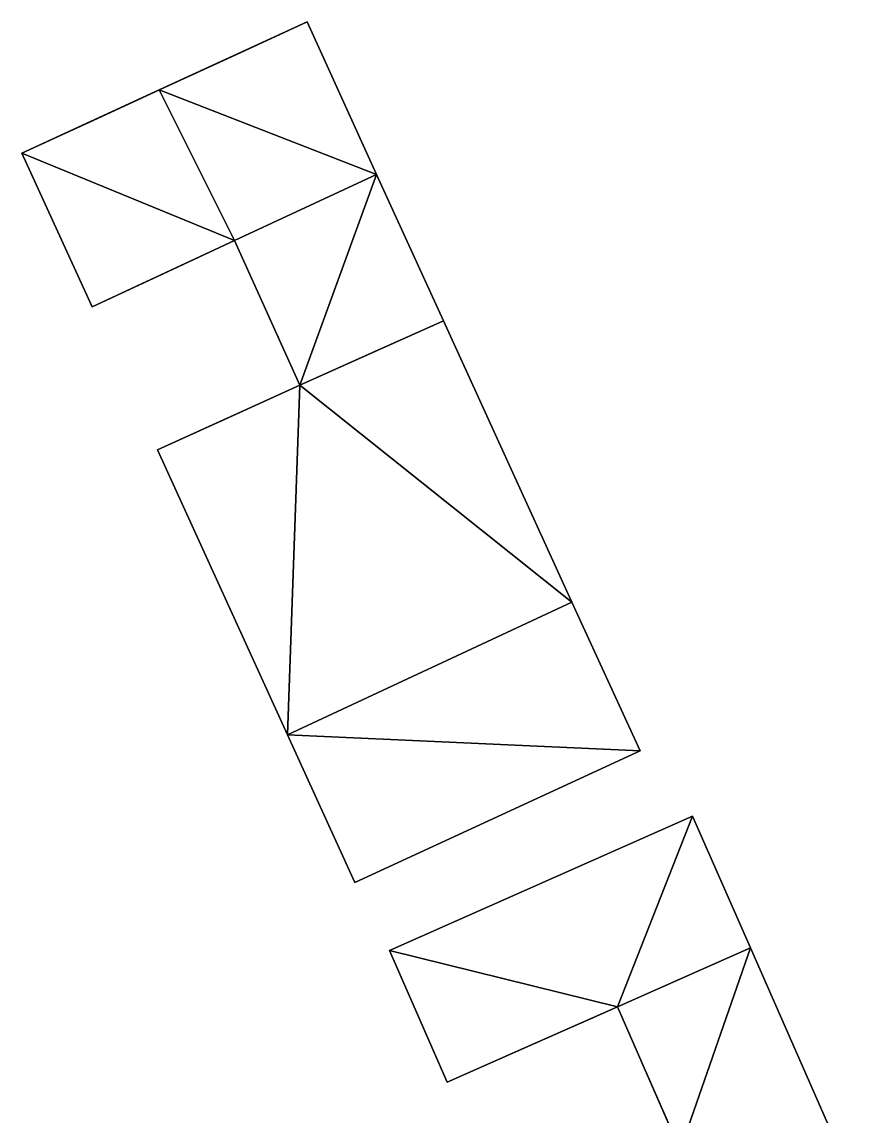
# Model space of a CAD drawing. Extents: x -170 to 170, y -225 to 164.
# Drawn here: x -117.3 to -63.2, y -98.2 to -26.6 of the extents above; entities that cross this region are included whole.
import ezdxf

# ---------------------------------------------------------------- set-up
doc = ezdxf.new("R2010")
doc.units = 0
doc.layers.add('OBSTRUCTIONS', color=7, linetype='CONTINUOUS')

msp = doc.modelspace()

# ---------------------------------------------------------------- meshes
at = {"layer": 'OBSTRUCTIONS'}
mesh = msp.add_polyface(dxfattribs=at)
corners = [(-94.05, -36.614, 11.784), (-103.346, -40.943, 11.784), (-112.671, -45.29, 11.784), (-98.706, -38.782, 8.474), (-103.346, -40.943, 8.474), (-108.016, -43.12, 8.474), (-98.706, -38.782, 5.165), (-103.346, -40.943, 5.165), (-108.016, -43.12, 5.165), (-98.706, -38.782, 1.855), (-103.346, -40.943, 1.855), (-108.016, -43.12, 1.855), (-94.05, -36.614, -1.454), (-103.346, -40.943, -1.454), (-112.671, -45.29, -1.454), (-112.671, -45.29, -1.454), (-117.266, -35.234, -1.454), (-94.05, -36.614, -1.454), (-103.346, -40.943, -1.454), (-98.599, -26.64, -1.454), (-108.274, -31.092, -1.454), (-112.671, -45.29, 11.784), (-103.346, -40.943, 11.784), (-94.05, -36.614, 11.784), (-117.266, -35.234, 11.784), (-98.599, -26.64, 11.784), (-108.274, -31.092, 11.784), (-112.671, -45.29, 11.784), (-117.266, -35.234, 11.784), (-112.671, -45.29, -1.454), (-117.266, -35.234, -1.454), (-117.266, -35.234, 11.784), (-98.599, -26.64, 11.784), (-112.6, -33.085, 8.474), (-107.933, -30.936, 8.474), (-103.266, -28.788, 8.474), (-112.6, -33.085, 5.165), (-107.933, -30.936, 5.165), (-103.266, -28.788, 5.165), (-112.6, -33.085, 1.855), (-107.933, -30.936, 1.855), (-103.266, -28.788, 1.855), (-117.266, -35.234, -1.454), (-98.599, -26.64, -1.454), (-108.274, -31.092, -1.454), (-108.274, -31.092, 11.784), (-98.599, -26.64, 11.784), (-94.05, -36.614, 11.784), (-98.599, -26.64, -1.454), (-94.05, -36.614, -1.454)]
mesh.append_faces([[corners[k] for k in face] for face in [(7, 6, 3, 4), (8, 7, 4, 5), (10, 9, 6, 7), (11, 10, 7, 8), (3, 6, 0, 0), (12, 0, 6, 6), (1, 3, 0, 0), (2, 5, 4, 1), (4, 3, 1, 1), (8, 5, 2, 2), (13, 9, 10, 10), (6, 9, 12, 12), (12, 9, 13, 13), (14, 11, 8, 8), (13, 10, 11, 14), (2, 14, 8, 8), (16, 18, 15, 15), (20, 17, 18, 18), (17, 20, 19, 19), (16, 20, 18, 18), (26, 23, 25, 25), (24, 22, 26, 26), (26, 22, 23, 23), (24, 21, 22, 22), (28, 30, 29, 27), (37, 36, 33, 34), (38, 37, 34, 35), (40, 39, 36, 37), (41, 40, 37, 38), (33, 36, 31, 31), (42, 31, 36, 36), (45, 33, 31, 31), (32, 35, 34, 45), (34, 33, 45, 45), (38, 35, 32, 32), (44, 42, 39, 39), (36, 39, 42, 42), (40, 44, 39, 39), (38, 43, 41, 41), (44, 40, 41, 41), (41, 43, 44, 44), (32, 43, 38, 38), (47, 49, 48, 46)]])
mesh = msp.add_polyface(dxfattribs=at)
corners = [(-99.071, -50.397, 18.578), (-103.346, -40.943, 18.578), (-99.071, -50.397, -1.454), (-103.346, -40.943, -1.454), (-103.346, -40.943, -1.454), (-94.05, -36.614, -1.454), (-99.071, -50.397, -1.454), (-89.67, -46.201, -1.454), (-103.346, -40.943, 18.578), (-99.071, -50.397, 18.578), (-94.05, -36.614, 18.578), (-89.67, -46.201, 18.578), (-103.346, -40.943, 18.578), (-94.05, -36.614, 18.578), (-103.346, -40.943, -1.454), (-94.05, -36.614, -1.454), (-94.05, -36.614, 18.578), (-89.67, -46.201, 18.578), (-94.05, -36.614, -1.454), (-89.67, -46.201, -1.454), (-89.67, -46.201, 18.578), (-99.071, -50.397, 18.578), (-89.67, -46.201, -1.454), (-99.071, -50.397, -1.454)]
mesh.append_faces([[corners[k] for k in face] for face in [(1, 0, 2, 3), (6, 5, 4, 4), (5, 6, 7, 7), (10, 11, 9, 9), (9, 8, 10, 10), (13, 12, 14, 15), (17, 16, 18, 19), (21, 20, 22, 23)]])
mesh = msp.add_polyface(dxfattribs=at)
corners = [(-99.89, -73.274, 20.001), (-81.27, -64.598, 20.001), (-99.89, -73.274, -1.454), (-81.27, -64.598, -1.454), (-81.27, -64.598, -1.454), (-89.67, -46.201, -1.454), (-99.89, -73.274, -1.454), (-108.398, -54.644, -1.454), (-99.071, -50.397, -1.454), (-81.27, -64.598, 20.001), (-99.89, -73.274, 20.001), (-89.67, -46.201, 20.001), (-108.398, -54.644, 20.001), (-99.071, -50.397, 20.001), (-81.27, -64.598, 20.001), (-89.67, -46.201, 20.001), (-81.27, -64.598, -1.454), (-89.67, -46.201, -1.454), (-89.67, -46.201, 20.001), (-108.398, -54.644, 20.001), (-94.36, -48.295, 14.637), (-99.071, -50.397, 14.637), (-103.724, -52.516, 14.637), (-94.36, -48.295, 9.273), (-99.071, -50.397, 9.273), (-103.724, -52.516, 9.273), (-94.36, -48.295, 3.909), (-99.071, -50.397, 3.909), (-103.724, -52.516, 3.909), (-89.67, -46.201, -1.454), (-99.071, -50.397, -1.454), (-108.398, -54.644, -1.454), (-99.071, -50.397, 20.001), (-108.398, -54.644, 20.001), (-99.89, -73.274, 20.001), (-108.398, -54.644, -1.454), (-99.89, -73.274, -1.454)]
mesh.append_faces([[corners[k] for k in face] for face in [(1, 0, 2, 3), (8, 6, 7, 7), (5, 4, 8, 8), (6, 8, 4, 4), (13, 9, 11, 11), (12, 10, 13, 13), (9, 13, 10, 10), (15, 14, 16, 17), (24, 21, 20, 23), (25, 22, 21, 24), (27, 24, 23, 26), (28, 25, 24, 27), (20, 18, 23, 23), (29, 23, 18, 18), (32, 18, 20, 21), (22, 19, 32, 32), (32, 21, 22, 22), (25, 19, 22, 22), (30, 27, 26, 26), (23, 29, 26, 26), (29, 30, 26, 26), (31, 25, 28, 28), (28, 30, 31, 31), (28, 27, 30, 30), (19, 25, 31, 31), (34, 33, 35, 36)]])
mesh = msp.add_polyface(dxfattribs=at)
corners = [(-81.27, -64.598, 16.904), (-76.814, -74.337, 16.904), (-81.27, -64.598, -1.454), (-76.814, -74.337, -1.454), (-76.814, -74.337, -1.454), (-95.481, -82.931, -1.454), (-81.27, -64.598, -1.454), (-99.89, -73.274, -1.454), (-76.814, -74.337, 16.904), (-81.27, -64.598, 16.904), (-95.481, -82.931, 16.904), (-99.89, -73.274, 16.904), (-76.814, -74.337, 16.904), (-95.481, -82.931, 16.904), (-76.814, -74.337, -1.454), (-95.481, -82.931, -1.454), (-95.481, -82.931, 16.904), (-99.89, -73.274, 16.904), (-95.481, -82.931, -1.454), (-99.89, -73.274, -1.454), (-99.89, -73.274, 16.904), (-81.27, -64.598, 16.904), (-99.89, -73.274, -1.454), (-81.27, -64.598, -1.454)]
mesh.append_faces([[corners[k] for k in face] for face in [(1, 0, 2, 3), (7, 4, 6, 6), (4, 7, 5, 5), (8, 10, 11, 11), (11, 9, 8, 8), (13, 12, 14, 15), (17, 16, 18, 19), (21, 20, 22, 23)]])
mesh = msp.add_polyface(dxfattribs=at)
corners = [(-69.589, -87.218, 19.744), (-73.375, -78.596, 19.744), (-69.589, -87.218, -1.454), (-73.375, -78.596, -1.454), (-73.375, -78.596, -1.454), (-93.219, -87.381, -1.454), (-69.589, -87.218, -1.454), (-89.434, -96.003, -1.454), (-78.294, -91.07, -1.454), (-73.375, -78.596, 19.744), (-69.589, -87.218, 19.744), (-93.219, -87.381, 19.744), (-89.434, -96.003, 19.744), (-78.294, -91.07, 19.744), (-73.375, -78.596, 19.744), (-93.219, -87.381, 19.744), (-73.375, -78.596, -1.454), (-93.219, -87.381, -1.454), (-93.219, -87.381, 19.744), (-89.434, -96.003, 19.744), (-93.219, -87.381, -1.454), (-89.434, -96.003, -1.454), (-89.434, -96.003, 19.744), (-69.589, -87.218, 19.744), (-84.473, -93.806, 14.444), (-79.512, -91.61, 14.444), (-74.55, -89.414, 14.444), (-84.473, -93.806, 9.145), (-79.512, -91.61, 9.145), (-74.55, -89.414, 9.145), (-84.473, -93.806, 3.845), (-79.512, -91.61, 3.845), (-74.55, -89.414, 3.845), (-89.434, -96.003, -1.454), (-69.589, -87.218, -1.454), (-78.294, -91.07, -1.454), (-78.294, -91.07, 19.744)]
mesh.append_faces([[corners[k] for k in face] for face in [(1, 0, 2, 3), (8, 4, 6, 6), (7, 5, 8, 8), (4, 8, 5, 5), (13, 11, 12, 12), (10, 9, 13, 13), (11, 13, 9, 9), (15, 14, 16, 17), (19, 18, 20, 21), (28, 25, 24, 27), (29, 26, 25, 28), (31, 28, 27, 30), (32, 29, 28, 31), (24, 22, 27, 27), (33, 27, 22, 22), (36, 22, 24, 25), (26, 23, 36, 36), (36, 25, 26, 26), (29, 23, 26, 26), (35, 31, 30, 30), (27, 33, 30, 30), (33, 35, 30, 30), (34, 29, 32, 32), (32, 35, 34, 34), (32, 31, 35, 35), (23, 29, 34, 34)]])
mesh = msp.add_polyface(dxfattribs=at)
corners = [(-71.91, -105.621, 25.745), (-78.294, -91.07, 25.745), (-73.506, -101.984, 18.945), (-75.102, -98.346, 18.945), (-76.698, -94.708, 18.945), (-73.506, -101.984, 12.145), (-75.102, -98.346, 12.145), (-76.698, -94.708, 12.145), (-73.506, -101.984, 5.345), (-75.102, -98.346, 5.345), (-76.698, -94.708, 5.345), (-71.91, -105.621, -1.454), (-78.294, -91.07, -1.454), (-74.182, -100.443, 25.745), (-74.182, -100.443, -1.454), (-78.294, -91.07, -1.454), (-69.589, -87.218, -1.454), (-71.91, -105.621, -1.454), (-74.182, -100.443, -1.454), (-63.2, -101.762, -1.454), (-78.294, -91.07, 25.745), (-74.182, -100.443, 25.745), (-71.91, -105.621, 25.745), (-69.589, -87.218, 25.745), (-63.2, -101.762, 25.745), (-78.294, -91.07, 25.745), (-69.589, -87.218, 25.745), (-78.294, -91.07, -1.454), (-69.589, -87.218, -1.454), (-69.589, -87.218, 25.745), (-63.2, -101.762, 25.745), (-69.589, -87.218, -1.454), (-63.2, -101.762, -1.454), (-63.2, -101.762, 25.745), (-71.91, -105.621, 25.745), (-63.2, -101.762, -1.454), (-71.91, -105.621, -1.454)]
mesh.append_faces([[corners[k] for k in face] for face in [(6, 5, 2, 3), (7, 6, 3, 4), (9, 8, 5, 6), (10, 9, 6, 7), (2, 5, 0, 0), (11, 0, 5, 5), (13, 2, 0, 0), (1, 4, 3, 13), (3, 2, 13, 13), (7, 4, 1, 1), (14, 11, 8, 8), (5, 8, 11, 11), (9, 14, 8, 8), (7, 12, 10, 10), (14, 9, 10, 10), (10, 12, 14, 14), (1, 12, 7, 7), (18, 15, 16, 16), (17, 18, 19, 19), (16, 19, 18, 18), (21, 22, 24, 24), (20, 21, 23, 23), (24, 23, 21, 21), (26, 28, 27, 25), (30, 32, 31, 29), (34, 36, 35, 33)]])

doc.saveas('drawing.dxf')
